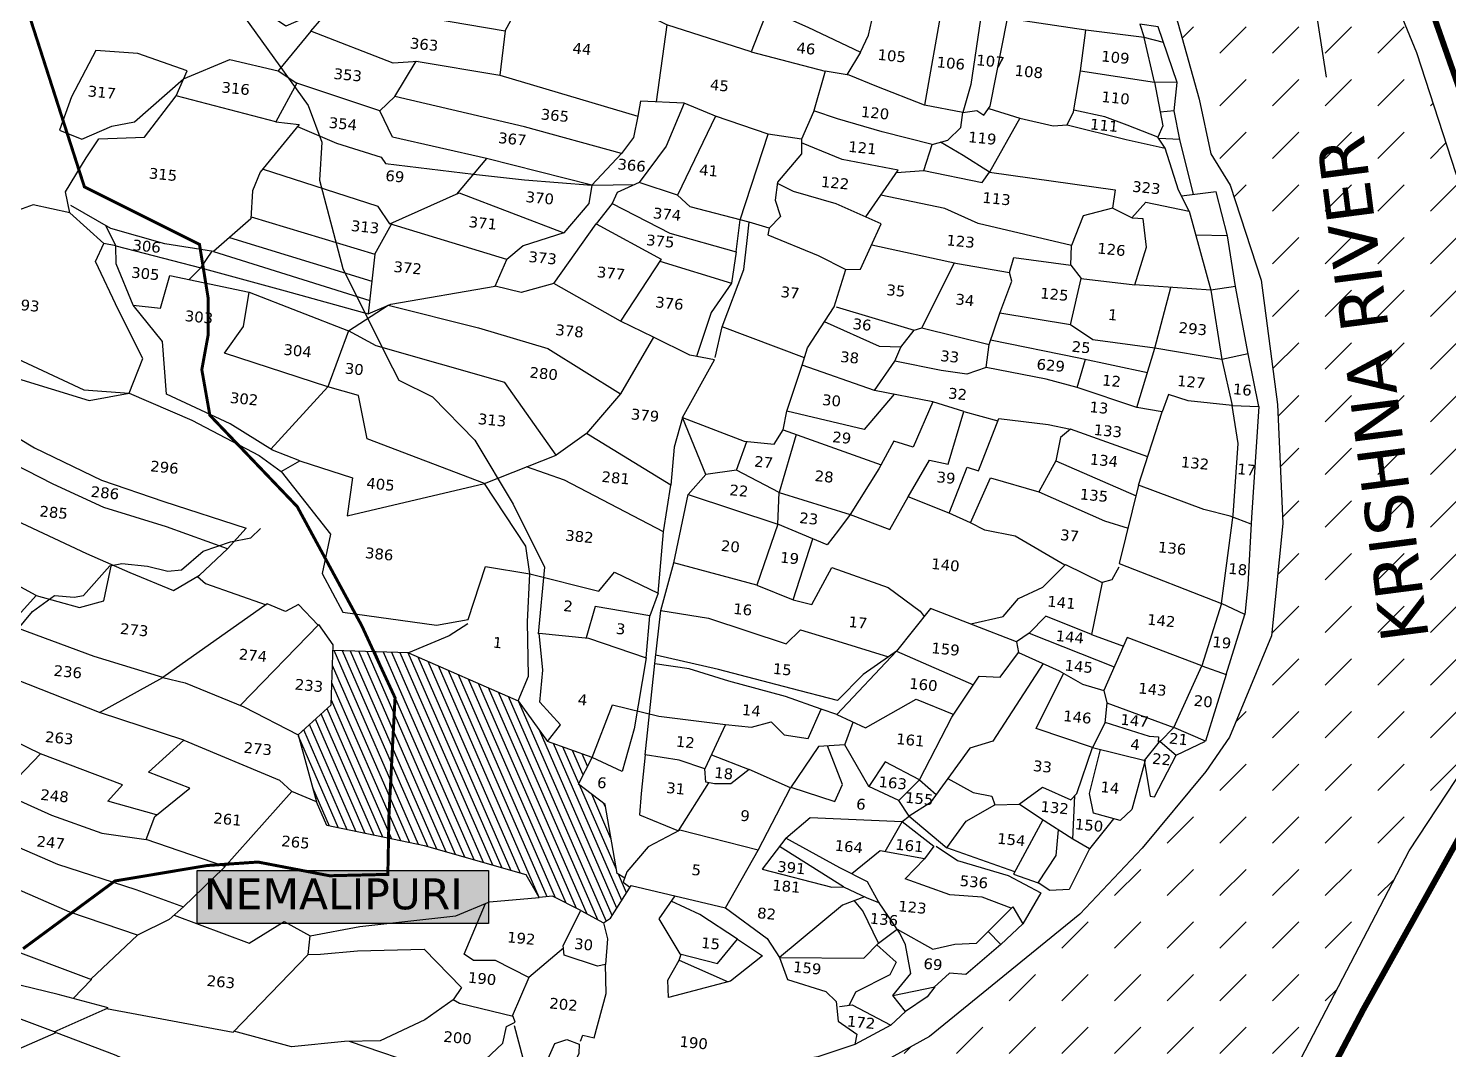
# Model space of a CAD drawing. Header units: inches. Extents: x 394917 to 400966, y 1849701 to 1856199.
# Drawn here: x 397338 to 399722, y 1851212 to 1852926 of the extents above; entities that cross this region are included whole.
import ezdxf

# ---------------------------------------------------------------- set-up
doc = ezdxf.new("R2010")
doc.units = ezdxf.units.IN
doc.header["$MEASUREMENT"] = 0
for name, color, linetype in [('BND', 6, 'Continuous'), ('NALA', 4, 'Continuous'), ('ROAD', 1, 'Continuous'), ('ROADS', 50, 'Continuous'), ('SY.AREA', 7, 'Continuous'), ('TEXT', 7, 'Continuous'), ('VILLAGE AREA', 1, 'Continuous')]:
    doc.layers.add(name, color=color, linetype=linetype)
doc.styles.get("Standard").update_dxf_attribs({"font": 'verdana.ttf'})
doc.dimstyles.get("Standard").update_dxf_attribs({"dimtxt": 0.18, "dimasz": 0.18, "dimexe": 0.18, "dimexo": 0.0625, "dimgap": 0.09, "dimtad": 0, "dimtih": 1, "dimtoh": 1, "dimdec": 4, "dimzin": 0, "dimdsep": 46, "dimtxsty": 'Standard', "dimcen": 0.09, "dimadec": 0, "dimazin": 0, "dimtfac": 1, "dimtdec": 4, "dimtofl": 0, "dimtmove": 0, "dimatfit": 3, "dimfxl": 1, "dimtolj": 1, "dimtzin": 0, "dimarcsym": 0})

msp = doc.modelspace()

# ---------------------------------------------------------------- hatches: boundary and pattern name
h = msp.add_hatch()
h.set_pattern_fill('DASH', color=4, scale=500, angle=45)
h.paths.add_polyline_path([(399648.9, 1855290.3), (399544.8, 1855157.5), (399418.3, 1854904.9), (399398, 1854857.5), (399382.2, 1854794.4), (399368.4, 1854709), (400037, 1854513.4), (400051.7, 1854553.4), (400103.9, 1854675.2), (400167.8, 1854785.3), (400295.4, 1854965), (400394.1, 1855092.5), (400486.9, 1855202.6), (400574, 1855289.6), (400655.2, 1855393.9), (400707.5, 1855480.9), (400788.7, 1855591), (400829.3, 1855695.3), (400800.3, 1855747.5), (400655.2, 1855834.5), (400626.2, 1855863.4), (400475.3, 1855921.4), (400262, 1855954.7), (400123.2, 1855775.6), (400036.4, 1855706.3), (399938.1, 1855579.2), (399782, 1855423.2)])
h.paths.add_polyline_path([(399922.5, 1854201.1), (400019.3, 1854464.9), (399360.2, 1854657.8), (399359.5, 1854653.6), (399370.8, 1854628.7), (399393.4, 1854592.6), (399431.8, 1854561), (399461.2, 1854524.9), (399486.1, 1854491), (399510.9, 1854439.1), (399508.6, 1854333.1), (399513.2, 1854247.3), (399517.7, 1854195.4), (399517.7, 1854129.9), (399495.1, 1854035.1), (399461.5, 1853962.7), (399426.1, 1853898.7), (399756.9, 1853764.7), (399759.3, 1853772.8), (399801.7, 1853877.8), (399834.9, 1853953.3)])
h.paths.add_polyline_path([(399756.9, 1853764.7), (399426.1, 1853898.7), (399343.9, 1853750), (399263.5, 1853571.4), (399239.7, 1853370.5), (399220.4, 1853181.5), (399229.4, 1853051.9), (399268, 1852935.8), (399303.8, 1852807.7), (399323.1, 1852715.6), (399355.9, 1852663.3), (399408, 1852504), (399435.5, 1852295.4), (399444.3, 1852095.2), (399425.1, 1851906.9), (399354.7, 1851736.8), (399314.8, 1851679.3), (399208.3, 1851550.6), (399103.4, 1851439.9), (398851.1, 1851234.4), (398759, 1851183.3), (398642, 1851136.6), (398430, 1851062.1), (398310.6, 1851006.6), (398217.3, 1850949.8), (398099.3, 1850866.9), (397882, 1850781.9), (397832.4, 1850725.1), (397804.7, 1850668.3), (397772.7, 1850586.8), (397755.2, 1850512.6), (397725.6, 1850420.7), (397686.4, 1850352.5), (397660.9, 1850321.3), (397741.8, 1850325.6), (397910.4, 1850344.2), (397995.9, 1850366.3), (398046, 1850387.1), (398124.4, 1850467), (398253.1, 1850527), (398453.4, 1850613.8), (398605.1, 1850696.7), (398776.7, 1850770.7), (398912.1, 1850837.5), (399129.8, 1850947), (399345.5, 1851093.7), (399447, 1851144.3), (399656.3, 1851546), (399796.8, 1851759.2), (399813.2, 1851864.9), (399835.8, 1852149.9), (399859.2, 1852292.8), (399859.2, 1852365.6), (399847.5, 1852406.5), (399803.7, 1852514.3), (399735, 1852682), (399669.1, 1852885.3), (399610.5, 1853028.4), (399606.8, 1853088.8), (399610.5, 1853132.7), (399625.1, 1853189.3), (399657.4, 1853422.3)])
h.paths.add_polyline_path([(397621.1, 1850272.7), (397440.6, 1850242.4), (397285.9, 1850243.2), (397222.7, 1850203.9), (397132.9, 1850125.4), (397007.8, 1849982.1), (396842.7, 1849749.6), (396835.8, 1849711), (397345.4, 1849711), (397493.6, 1849874.6), (397666.7, 1850001.3), (397769.7, 1850075.5), (397872.7, 1850221.3), (397978.5, 1850318.4), (398046, 1850387.1), (397995.9, 1850366.3), (397910.4, 1850344.2), (397741.8, 1850325.6), (397660.9, 1850321.3)])
h.paths.add_polyline_path([(399238, 1854525.8), (400117.9, 1854301.2), (400148.3, 1854420.7), (399268.5, 1854645.2)], flags=9)
h.paths.add_polyline_path([(399714.4, 1851885.1), (399593.7, 1852816.5), (399470.4, 1852800.5), (399591.1, 1851869.1)], flags=24)
h = msp.add_hatch(color=2)
h.dxf.hatch_style = 1
h.paths.add_polyline_path([(397621.7, 1851513.2), (398111, 1851513.2), (398111, 1851424.3), (397621.7, 1851424.3)])
at = {"layer": 'VILLAGE AREA', "linetype": 'ByBlock'}
h = msp.add_hatch(dxfattribs=at)
h.set_pattern_fill('ANSI31', color=256, scale=100, angle=68.5464313)
h.paths.add_polyline_path([(398209.9, 1851729.7), (398160.7, 1851797.7), (397976.7, 1851878.1), (397849.9, 1851882.4), (397846.8, 1851791), (397791, 1851740.7), (397822.3, 1851628.3), (397839.3, 1851588.3), (398003.5, 1851554.6), (398174.1, 1851505.5), (398195.7, 1851467.6), (398218.4, 1851469.9), (398265.5, 1851445.7), (398303.6, 1851424.9), (398315.7, 1851433.2), (398348.2, 1851484.8), (398337.1, 1851493.5), (398339.4, 1851500), (398326.6, 1851508.2), (398306.4, 1851623.6), (398261.8, 1851658.1), (398284.9, 1851702.7)])

# ---------------------------------------------------------------- linework, layer by layer
at = {"color": 4}
for points in [[(399461.5, 1853962.7), (399343.9, 1853750), (399263.5, 1853571.4), (399239.7, 1853370.5), (399220.4, 1853181.5), (399229.4, 1853051.9), (399268, 1852935.8), (399303.8, 1852807.7), (399323.1, 1852715.6), (399355.9, 1852663.3), (399408, 1852504), (399435.5, 1852295.4), (399444.3, 1852095.2), (399425.1, 1851906.9), (399354.7, 1851736.8), (399314.8, 1851679.3), (399208.3, 1851550.6), (399103.4, 1851439.9), (398851.1, 1851234.4), (398759, 1851183.3)], [(399447, 1851144.3), (399656.3, 1851546), (399796.8, 1851759.2), (399813.2, 1851864.9), (399835.8, 1852149.9), (399859.2, 1852292.8), (399859.2, 1852365.6), (399847.5, 1852406.5), (399803.7, 1852514.3), (399735, 1852682), (399669.1, 1852885.3), (399610.5, 1853028.4), (399606.8, 1853088.8), (399610.5, 1853132.7), (399625.1, 1853189.3), (399657.4, 1853422.3), (399759.3, 1853772.8), (399801.7, 1853877.8), (399834.9, 1853953.3)]]:
    msp.add_lwpolyline(points, dxfattribs=at)
at = {"color": 2}
msp.add_lwpolyline([(397621.7, 1851513.2), (398111, 1851513.2), (398111, 1851424.3), (397621.7, 1851424.3)], close=True, dxfattribs=at)
at = {"layer": 'BND', "lineweight": 30, "const_width": 10}
msp.add_lwpolyline([(399484.7, 1851100), (399579.2, 1851279.4), (399790.8, 1851659.2), (399839.1, 1851752.4), (399873.4, 1852073.8), (399900.3, 1852310.8), (399918.1, 1852378.4), (399862.4, 1852528.8), (399827.5, 1852588.7), (399763, 1852761.6), (399726.7, 1852864.1), (399638.3, 1853115.9), (399675.9, 1853319.2), (399722.5, 1853530.2), (399770.1, 1853759.4), (399336, 1853935.2), (398699.3, 1854162.3)], dxfattribs=at)
at = {"layer": 'NALA'}
msp.add_lwpolyline([(397302.1, 1851895.6), (397345.4, 1851947.8), (397382.1, 1851974.8), (397415.3, 1851971.6), (397430.8, 1851974.7), (397475.3, 1852024.2), (397495.1, 1852028), (397538.5, 1852023.7), (397572.2, 1852015.2), (397595.5, 1852017.6), (397631.7, 1852048.7), (397677.7, 1852064.5), (397711.8, 1852071.1), (397728, 1852086.8)], dxfattribs=at)
at = {"layer": 'ROAD'}
msp.add_lwpolyline([(397550.4, 1854110.5), (397542.5, 1853968.7), (397548.1, 1853858.3), (397629.7, 1853724.1), (397722.1, 1853571.1), (397785.3, 1853505.9), (397802.3, 1853460), (397801, 1853408.4), (397743.8, 1853237.3), (397685, 1853101.7), (397655.4, 1853007.8), (397710, 1852933), (397807.8, 1852797.1), (397830.8, 1852735.5), (397827.1, 1852671.5), (397866, 1852523.2), (397938.8, 1852377.2), (397960, 1852336), (398016.8, 1852308), (398088, 1852235.4), (398152, 1852128.1), (398204.8, 1852021.9), (398193.9, 1851910.1)], dxfattribs=at)
at = {"layer": 'ROADS', "color": 40, "const_width": 5}
msp.add_lwpolyline([(397330.6, 1852976.8), (397432.4, 1852660.4), (397625.6, 1852563.9), (397640.4, 1852472.2), (397640, 1852411), (397629.5, 1852353.6), (397643, 1852277.1), (397789.7, 1852123.7), (397898.1, 1851923.7), (397953.9, 1851802.9), (397943.7, 1851606.1), (397941.8, 1851506.5), (397843.9, 1851504.2), (397723.8, 1851527.2), (397638.6, 1851521.4), (397483.5, 1851495.4), (397329.4, 1851381.7)], dxfattribs=at)
at = {"layer": 'SY.AREA'}
for points in [[(398579.6, 1852958.2), (398647.1, 1852928.2), (398735, 1852886.4), (398748.6, 1852915.2), (398762.8, 1852977.1), (398715.4, 1852999.1), (398665.5, 1853016.3), (398611.8, 1853032.3), (398588.7, 1853046.8), (398611.4, 1853090), (398664.3, 1853082.8), (398796, 1853034.1), (398776.6, 1852992.6), (398762.8, 1852977.1)], [(397812.4, 1852921.5), (397849.2, 1852964.4), (397770.4, 1852930.2), (397670, 1852998.7), (397765.1, 1853047.1), (397819.6, 1853080.2), (397929.7, 1853053.6), (397924.2, 1853036.4), (397903.2, 1852992.9), (397849.2, 1852964.4)], [(397983.6, 1852948.7), (398138.6, 1852922.3), (398168.4, 1852977.1)], [(398519, 1852972), (398543.3, 1852964.5), (398580.2, 1852959.8), (398551.6, 1852887.1), (398410.3, 1852932.1), (398331.5, 1852970.8)], [(398872.1, 1852965.4), (398842.6, 1852797.3)], [(399204.4, 1852933.2), (399211.7, 1852911.2), (399113.4, 1852923.4), (398982.1, 1852943.2), (398938.8, 1852956.9), (398920.6, 1852832.3), (398907.1, 1852785.3), (398930.6, 1852788.6), (398942.3, 1852780.6), (398953.2, 1852795.8), (398982.1, 1852943.2)], [(397992.9, 1852870.6), (397950.5, 1852867.9), (397812.4, 1852921.5), (397757.9, 1852855)], [(398138.6, 1852922.3), (398129.6, 1852848.1)], [(398410.3, 1852932.1), (398392.1, 1852803.1)], [(398950.5, 1852792), (399002.5, 1852775.9), (399058.8, 1852762.9), (399082.1, 1852764.4), (399093, 1852786.4), (399104.8, 1852855.3), (399113.4, 1852923.4)], [(399266.7, 1852835.3), (399235.1, 1852929), (399204.4, 1852933.2)], [(399104.8, 1852855.3), (399228.6, 1852836.2), (399211.7, 1852911.2)], [(399243.9, 1852902.9), (399211.7, 1852911.2)], [(397408, 1852616.6), (397400.4, 1852651.9), (397435.4, 1852709), (397456.7, 1852741.1), (397533.2, 1852743.9), (397586.7, 1852813), (397604.7, 1852855.4), (397521.9, 1852884.3), (397451.4, 1852889.5), (397410.8, 1852811.3), (397390.6, 1852755.3), (397428.1, 1852740.4), (397478.7, 1852762.2), (397516.7, 1852769.8), (397599, 1852841.9), (397676.7, 1852874.3), (397757.9, 1852855), (397788.8, 1852834.7), (397753.9, 1852769.8), (397586.7, 1852813)], [(397953.8, 1852812.3), (397989.3, 1852871.2), (398129.6, 1852848.1), (398361.6, 1852778.8)], [(398551.6, 1852887.1), (398676, 1852854.7), (398656.6, 1852786.3), (398636.4, 1852740.4), (398580.3, 1852748.9)], [(398735, 1852886.4), (398712.5, 1852848.5)], [(398855.7, 1852731.5), (398881.8, 1852738.7), (398903.5, 1852760.1), (398907.1, 1852785.3), (398842.6, 1852797.3), (398762.5, 1852828.7), (398716.4, 1852847.8), (398676, 1852854.7)], [(398107.4, 1852707.9), (397949.8, 1852743.9), (397928.1, 1852787.9), (397788.8, 1852834.7)], [(399228.6, 1852836.2), (399242.7, 1852763), (399234.5, 1852743.8), (399182.7, 1852763.9), (399145.4, 1852778.2), (399093.4, 1852788.9)], [(399262, 1852787.9), (399266.7, 1852835.3), (399228.6, 1852836.2)], [(398334, 1852716.3), (398171.3, 1852761.2), (397953.8, 1852812.3), (397928.1, 1852787.9)], [(398439.2, 1852800.9), (398365.9, 1852804.4), (398361.6, 1852778.8), (398354.3, 1852743.2), (398334, 1852716.3), (398284.1, 1852663.5), (398355.6, 1852664.1)], [(398494.5, 1852778.1), (398439.2, 1852800.9), (398408.8, 1852728.5), (398363.7, 1852667.8)], [(398526.4, 1852551.3), (398533.2, 1852605.2), (398580.3, 1852748.9), (398492, 1852779), (398427.8, 1852646.6)], [(398795.9, 1852684.4), (398841.6, 1852688), (398855.7, 1852731.5), (398771.6, 1852752.5), (398696.5, 1852774.5), (398657, 1852787.9)], [(399002.5, 1852775.9), (398952, 1852685.1), (398907.7, 1852712.9), (398869.3, 1852735.3)], [(399271.6, 1852740.1), (399262, 1852787.9), (399238.4, 1852785.5)], [(397753.9, 1852769.8), (397793.2, 1852765.1), (397727.4, 1852685.1), (397714.7, 1852653.5), (397711.9, 1852607), (397649.3, 1852551.8), (397567.5, 1852565), (397476.6, 1852590.4), (397409.4, 1852629)], [(397790.3, 1852761.6), (397855.5, 1852733.6), (397930.4, 1852710.2), (397937.8, 1852699.5), (398085.4, 1852681.8), (398171.2, 1852672), (398284.1, 1852663.5)], [(399082.1, 1852764.4), (399181, 1852739.7), (399246.5, 1852725.1), (399234.5, 1852743.8)], [(398636.4, 1852740.4), (398636, 1852716), (398596.1, 1852668.1), (398592.1, 1852638.2), (398601.2, 1852610.9), (398581.7, 1852591.3), (398548.1, 1852601.3)], [(398744, 1852609.9), (398798.6, 1852688.3), (398704.5, 1852706.3), (398636.3, 1852734.3)], [(399190.8, 1852608.2), (399214.2, 1852634.7), (399287.1, 1852619.7), (399269, 1852654.7), (399246.5, 1852725.1)], [(399294, 1852647.5), (399271.6, 1852740.1), (399236.1, 1852741.3)], [(398284.1, 1852663.5), (398107.4, 1852707.9), (398056.8, 1852647.9)], [(397627.6, 1852524.5), (397769.7, 1852486.1), (397908.7, 1852447.3), (397946.6, 1852463.5), (398121.9, 1852493.9), (398141.8, 1852538.6), (397945.2, 1852598.6), (397925.5, 1852627.3), (397731.6, 1852690.2)], [(398841.6, 1852688), (398939.5, 1852667.8), (398952, 1852685.1), (399162.5, 1852655.4), (399158.5, 1852624.6), (399109.3, 1852611.8), (399089.7, 1852561.9), (398932.9, 1852598.8), (398876.6, 1852623.9), (398769.3, 1852646.2)], [(398284.1, 1852663.5), (398279.2, 1852632.4), (398237.1, 1852583.5), (398168.8, 1852561.3), (398141.8, 1852538.6)], [(398491.3, 1852373.8), (398502.9, 1852425.7), (398539.4, 1852521.7), (398545.1, 1852570.5), (398548.1, 1852601.3), (398449.1, 1852626.9), (398427.8, 1852646.6), (398363.7, 1852667.8), (398326.7, 1852651), (398318.3, 1852632.3), (398291.7, 1852598.1)], [(398581.7, 1852591.3), (398579.6, 1852579.8), (398664.2, 1852545.1), (398710.8, 1852521.9), (398735.4, 1852522.5), (398770.2, 1852598.2), (398694.3, 1852632.1), (398622.9, 1852652.7), (398595.8, 1852666.3)], [(397176.8, 1852442.1), (397310.6, 1852376.2), (397431.7, 1852319.7), (397507.3, 1852314), (397530.3, 1852372.3), (397489.8, 1852453.3), (397451.1, 1852535.4), (397465.3, 1852565.2), (397408, 1852616.6), (397346.2, 1852630.5), (397272.2, 1852603.1)], [(397945.2, 1852598.6), (398061.7, 1852650.1), (398237.1, 1852583.5)], [(398318.3, 1852632.3), (398415, 1852582.8), (398526.4, 1852551.3), (398518.5, 1852498.6)], [(399351.5, 1852578), (399332.3, 1852652.2), (399274.1, 1852645)], [(397712.1, 1852610.2), (397920.2, 1852547.4), (397947.9, 1852597.7)], [(399088.4, 1852528.8), (399105.8, 1852506.6), (399195.7, 1852495.8), (399215.6, 1852559.3), (399209.6, 1852606.8), (399192, 1852607.6), (399158.5, 1852624.6)], [(399287.1, 1852619.7), (399323.2, 1852486.9), (399195.7, 1852495.8)], [(397485, 1852561.4), (397469.1, 1852594.7)], [(398220.4, 1852498.1), (398291.7, 1852598.1), (398400.4, 1852539.1), (398332.5, 1852435)], [(397313.1, 1852340.9), (397440.4, 1852301.6), (397507.3, 1852314), (397612.9, 1852269.1), (397725.6, 1852209.6), (397762.8, 1852182.6), (397794, 1852200.3), (397748.2, 1852218.6), (397677.2, 1852262.7), (397570.4, 1852312.2), (397563.5, 1852401), (397514.1, 1852462.1), (397485.5, 1852531.1), (397485, 1852561.4), (397465.3, 1852565.2)], [(397485, 1852561.4), (397627.6, 1852524.5), (397647, 1852552.2)], [(397675.8, 1852575.2), (397915, 1852502.1)], [(398754.1, 1852563.3), (398897.9, 1852531.9), (398985.4, 1852516.4), (398992.9, 1852542.1), (399088.4, 1852528.8), (399089.7, 1852561.9)], [(399364.6, 1852493.3), (399351.5, 1852578), (399298.1, 1852579.4)], [(397649.3, 1852551.8), (397911.3, 1852469.6)], [(397920.2, 1852547.4), (397908.7, 1852447.3)], [(398398.4, 1852535.9), (398518.5, 1852498.6), (398484.8, 1852449.8), (398459.8, 1852375.9)], [(397514.1, 1852462.1), (397560.4, 1852456.9), (397576, 1852511.5), (397708.8, 1852483.8)], [(397627.6, 1852524.5), (397608.3, 1852504.7)], [(398856.5, 1852299.4), (398758.7, 1852318.8), (398637.6, 1852361), (398646.3, 1852390.4), (398691.3, 1852459.3), (398710.8, 1852521.9)], [(398694.2, 1852459), (398825.4, 1852420.1), (398838.4, 1852423.7), (398893.3, 1852532.9)], [(399087.6, 1852428.9), (398969.2, 1852448.3), (398989.1, 1852502.1), (398985.4, 1852516.4)], [(398387.6, 1852408.2), (398332.5, 1852435), (398220.4, 1852498.1), (398165.8, 1852483), (398121.9, 1852493.9)], [(399342.1, 1852370.7), (399359, 1852293.7), (399285.4, 1852301), (399252.2, 1852312), (399241.5, 1852282.8), (399199.2, 1852289.9), (399229.5, 1852389.5), (399125.2, 1852403.7), (399087.6, 1852428.9), (399105.8, 1852506.6)], [(399323.2, 1852486.9), (399342.1, 1852370.7), (399229.5, 1852389.5), (399256.1, 1852491.6)], [(399386.1, 1852380.2), (399364.6, 1852493.3), (399323.2, 1852486.9)], [(397876, 1852419), (397840.8, 1852324.8), (397667.6, 1852381.5), (397699.7, 1852425.9), (397708.8, 1852483.8), (397876, 1852419)], [(397942.3, 1852461.7), (398094.2, 1852423.9), (398210.3, 1852389.2), (398332.1, 1852312.8), (398275.4, 1852246.6), (398224.2, 1852210.1), (398138.4, 1852331.8), (397922, 1852393.7), (397876, 1852419), (397942.3, 1852461.7)], [(398838.4, 1852423.7), (398951.2, 1852396.1), (398969.2, 1852448.3)], [(398641.3, 1852373.4), (398502.9, 1852425.7)], [(398803, 1852391.1), (398766.9, 1852392.7), (398674.8, 1852434.1)], [(398946.4, 1852357.4), (398914, 1852346), (398870.5, 1852352.2), (398792.8, 1852367.6), (398803, 1852391.1), (398825.4, 1852420.1)], [(398436.6, 1852273.5), (398490, 1852370.2), (398448.9, 1852378), (398387.6, 1852408.2), (398332.1, 1852312.8)], [(399098.7, 1852323.9), (399047.2, 1852337.8), (398946.4, 1852357.4), (398951.2, 1852396.1)], [(398953.7, 1852403.4), (399101.6, 1852373.5), (399217.2, 1852349.1)], [(398758.7, 1852318.8), (398792.8, 1852367.6)], [(399199.2, 1852289.9), (399098.7, 1852323.9), (399113.2, 1852371)], [(399404, 1852291.7), (399386.1, 1852380.2), (399342.1, 1852370.7)], [(398791.5, 1852312.3), (398741.5, 1852253.4), (398611.4, 1852283.8), (398637.6, 1852361)], [(397840.8, 1852324.8), (397745.4, 1852220.3)], [(397794, 1852200.3), (397882.5, 1852171.9), (397873.7, 1852108.3), (398104.1, 1852162.7), (397907.1, 1852237.3), (397892.7, 1852310.5), (397840.8, 1852324.8)], [(398908.8, 1852283.5), (398856.5, 1852299.4), (398823.6, 1852223.5), (398791.4, 1852233.5), (398766.3, 1852187.1), (398717.7, 1852110.7), (398784.7, 1852085.6), (398815.4, 1852139.9)], [(398400.3, 1851949.2), (398421.9, 1852029.3), (398446.2, 1852144.1), (398475.6, 1852177.5), (398436.6, 1852273.5), (398422.4, 1852223.7), (398417.1, 1852160)], [(398436.6, 1852273.5), (398539.8, 1852233.7), (398590.2, 1852228.7), (398605.2, 1852252.6), (398611.4, 1852283.8)], [(398884.2, 1852112.6), (398815.4, 1852139.9), (398850.9, 1852201.9), (398882.5, 1852194.9), (398908.8, 1852283.5), (398965.9, 1852267.9)], [(398919.8, 1852096.4), (398884.2, 1852112.6), (398914.3, 1852189.8), (398933.3, 1852184), (398967.3, 1852271.6), (399050.4, 1852261.5), (399087.9, 1852253.9), (399070.8, 1852239.9), (399063.1, 1852200.6), (399034.5, 1852148.7)], [(399390.9, 1852094.5), (399355.6, 1852107.7), (399311.7, 1852118.8), (399202.2, 1852159.9), (399241.5, 1852282.8)], [(399359, 1852293.7), (399404, 1852291.7), (399391.5, 1852105.2), (399385.3, 1851992.5), (399380.5, 1851942.5), (399341.2, 1851961), (399360.7, 1852109.6), (399369.5, 1852229.5), (399359, 1852293.7)], [(397270.3, 1852269.2), (397348.8, 1852222.3), (397461, 1852168.4), (397565.9, 1852132.2), (397704.1, 1852087.3), (397672.7, 1852052.7)], [(398605.2, 1852252.6), (398769.8, 1852193.6)], [(399217.4, 1852207.5), (399087.9, 1852253.9)], [(397207.3, 1852159.9), (397308.6, 1852104.7), (397435.8, 1852044.8), (397508.4, 1852013), (397582.1, 1851983.1), (397625.5, 1852008.7), (397672.7, 1852052.7), (397570.5, 1852090), (397465.2, 1852122.4), (397380.1, 1852161.2), (397246.1, 1852229.8)], [(398404.7, 1852081.2), (398417.1, 1852160), (398275.4, 1852246.6)], [(398627.3, 1852244.7), (398598.9, 1852147.7), (398717.7, 1852110.7), (398698.3, 1852084.2), (398679.2, 1852059.7), (398596.5, 1852094.2), (398598.9, 1852147.7), (398527.2, 1852185.1), (398544.6, 1852233.2)], [(397762.8, 1852182.6), (397845.6, 1852077.4), (397831.3, 1852011.3), (397866.5, 1851946.4), (398023.6, 1851925), (398076.5, 1851934.5), (398106, 1852023.2), (398180.1, 1852010.8), (398173.4, 1852057.3), (398104.1, 1852162.7), (398224.2, 1852210.1)], [(399063.1, 1852200.6), (399197.8, 1852142)], [(398395.4, 1851978.5), (398404.7, 1852081.2), (398238.1, 1852168.3), (398174.5, 1852190.5)], [(398527.2, 1852185.1), (398475.6, 1852177.5)], [(399078.2, 1852025.6), (398994.9, 1852074.4), (398944, 1852084.2), (398919.8, 1852096.4), (398953.6, 1852172.3), (399034.5, 1852148.7), (399145.1, 1852099.7), (399184.4, 1852087.7)], [(399202.2, 1852159.9), (399169.7, 1852028.2), (399341.2, 1851961), (399308.5, 1851856.7), (399349.1, 1851841.9), (399380.5, 1851942.5)], [(398446.2, 1852144.1), (398596.5, 1852094.2), (398561.1, 1851992.1), (398421.9, 1852029.3)], [(397825.1, 1851924.6), (397791.9, 1851959.6), (397769.9, 1851947.5), (397739.4, 1851960.3), (397564.1, 1851836.9), (397448.6, 1851871.9), (397306.9, 1851924.6), (397351.2, 1851974.3), (397263.6, 1852021.9), (397212.7, 1852054.4), (397176.7, 1852051.5), (397149.6, 1852077.4)], [(398561.1, 1851992.1), (398622.2, 1851967.5), (398655, 1852069.8)], [(397351.2, 1851974.3), (397424.2, 1851954.6), (397465, 1851965.5), (397477.8, 1852026.5)], [(398075.8, 1851927), (398044.7, 1851906.8), (397976.7, 1851878.1), (398160.7, 1851797.7), (398177.8, 1851838.9), (398176.5, 1851930.2), (398180.1, 1852010.8), (398296.1, 1851981.7), (398322.5, 1852013.5), (398395.4, 1851978.5), (398381.5, 1851940.7), (398289.9, 1851956.3), (398274.5, 1851903.6)], [(398622.2, 1851967.5), (398653.7, 1851959.5), (398687.2, 1852021.7), (398781.8, 1851988), (398835.6, 1851948.5), (398841.9, 1851939.2)], [(398920.4, 1851926.8), (398974.7, 1851939.1), (399000.3, 1851969.8), (399041.2, 1851988.3), (399079.2, 1852026.6), (399141.2, 1851996.3)], [(399169.1, 1852021.9), (399157.3, 1852000.6), (399141.2, 1851996.3), (399122.8, 1851909.1), (399176.7, 1851889.8)], [(397622.3, 1852006.7), (397635.9, 1851994.7), (397737.4, 1851958.9)], [(398339.4, 1851500), (398326.6, 1851508.2), (398306.4, 1851623.6), (398261.8, 1851658.1), (398284.9, 1851702.7), (398209.9, 1851729.7), (398231.4, 1851757.4), (398196.8, 1851795.8), (398202, 1851849), (398196.1, 1851911.3), (398278.9, 1851903.2), (398375.5, 1851869.8), (398355.2, 1851750.8), (398335.4, 1851679.4), (398284.9, 1851702.7), (398319.1, 1851791), (398396.6, 1851772.3), (398508.6, 1851757.9), (398474.1, 1851683.7), (398431.1, 1851698.1), (398374, 1851707.2), (398389.9, 1851860.7), (398400.3, 1851949.2), (398480.1, 1851936.3), (398610.7, 1851893.6), (398634.3, 1851916.8), (398697.3, 1851897.9), (398782.1, 1851871.6), (398739.9, 1851841.7), (398696.4, 1851798.2), (398619, 1851818.6), (398496.7, 1851850.2), (398391.5, 1851874.3)], [(398375.5, 1851869.8), (398381.5, 1851940.7)], [(398997.4, 1851897), (398852.8, 1851953), (398795.9, 1851881.4), (398782.1, 1851871.6)], [(399122.8, 1851909.1), (399046.6, 1851940.1), (399018.4, 1851911.6), (399161.3, 1851854.6)], [(397791, 1851740.7), (397846.8, 1851791), (397850.2, 1851891.6), (397826.2, 1851925.8), (397694.2, 1851790.3)], [(399018.4, 1851911.6), (398997.4, 1851897), (399000.5, 1851879.1), (399068.9, 1851848), (399107.8, 1851825.6), (399143.9, 1851815.2)], [(399349.1, 1851841.9), (399314.6, 1851730), (399261.1, 1851752.8), (399308.5, 1851856.7), (399183, 1851904.2), (399143.9, 1851815.2), (399148.7, 1851794.2), (399261.1, 1851752.8), (399238.3, 1851729.7), (399265.3, 1851706.5), (399314.6, 1851730)], [(397976.7, 1851878.1), (397849.9, 1851882.4)], [(398795.9, 1851881.4), (398695.3, 1851774.8), (398669.4, 1851783.8)], [(398795.9, 1851881.4), (398924.9, 1851824.4)], [(398834.5, 1851665.2), (398888.8, 1851770.4), (398934.7, 1851839.2), (398969.8, 1851837.7), (399000.5, 1851879.1)], [(397457.6, 1851778), (397320.1, 1851832.2), (397252.7, 1851859.3)], [(398508.6, 1851757.9), (398552.1, 1851753.6), (398585.4, 1851762.3), (398607.1, 1851740.5), (398647.5, 1851734.8), (398669.4, 1851783.8), (398609.2, 1851805.1), (398514.4, 1851830.6), (398447.4, 1851851.7), (398389.8, 1851859.9)], [(399042, 1851860.2), (398957.5, 1851729.9), (398919, 1851718.5), (398881.7, 1851667.5), (398924.3, 1851643.7), (398956, 1851637.7), (398960.5, 1851623.5), (399001.7, 1851624.4), (399040.7, 1851652.8), (399088.5, 1851631.5), (399098.3, 1851642.3), (399124.7, 1851719.3), (399213.3, 1851697.4), (399190.6, 1851615.6), (399171.2, 1851597), (399126.4, 1851609.2), (399119.8, 1851642.1), (399137.9, 1851716.1)], [(399148.7, 1851794.2), (399145.4, 1851760.3), (399124.7, 1851719.3), (399030, 1851751.1), (399075.9, 1851843.9)], [(397599.2, 1851731.6), (397457.6, 1851778), (397564.1, 1851836.9), (397601.5, 1851828.1), (397700.2, 1851787.9), (397791, 1851740.7), (397822.3, 1851628.3)], [(398160.7, 1851797.7), (398209.9, 1851729.7)], [(398695.3, 1851774.8), (398743.9, 1851752.5), (398828.9, 1851800.8), (398892, 1851775.1)], [(397178.6, 1851708.2), (397247, 1851667.8), (397295.5, 1851643), (397358.7, 1851708.9), (397227.1, 1851772.6), (397213.4, 1851783.3)], [(398834.5, 1851665.2), (398776.5, 1851695.5), (398749, 1851654.2), (398708.8, 1851723.7), (398722.7, 1851762.2)], [(399145.6, 1851762.1), (399219.7, 1851738.7), (399235.7, 1851737.1), (399234.8, 1851728.2), (399239.7, 1851731.1)], [(397668.1, 1851519.7), (397536.2, 1851565), (397550.4, 1851603.8), (397609.6, 1851651.2), (397540.1, 1851678.1), (397599.2, 1851731.6), (397760.1, 1851664.6), (397780.5, 1851645.4)], [(398708.8, 1851723.7), (398664.5, 1851721.2), (398617.6, 1851651.5), (398548.3, 1851682.7), (398517.5, 1851658.4), (398490.1, 1851658.2), (398475.7, 1851661.5), (398474.1, 1851683.7)], [(399236.4, 1851729.2), (399211.4, 1851697.9), (399221.6, 1851637.5), (399228.7, 1851636.8), (399265.3, 1851706.5)], [(397553.4, 1851606.3), (397471.8, 1851629.6), (397496.4, 1851656.8), (397358.7, 1851708.9)], [(398374, 1851707.2), (398367.1, 1851642.4), (398364.5, 1851606.5), (398429.8, 1851579.4), (398480.9, 1851660.3)], [(398485, 1851707.2), (398548.3, 1851682.7)], [(398618.4, 1851652.7), (398692, 1851628.7), (398705.1, 1851657.5), (398679.7, 1851722)], [(398563.4, 1851547.2), (398617.6, 1851651.5)], [(398799.8, 1851630.5), (398749, 1851654.2)], [(398805.3, 1851595), (398816.8, 1851604.4), (398799.8, 1851630.5), (398834.5, 1851665.2), (398862.5, 1851640.8)], [(398881.7, 1851667.5), (398852.2, 1851626.4), (398816.8, 1851604.4), (398880, 1851551.3)], [(397295.5, 1851643), (397377, 1851606), (397461.6, 1851575.8), (397536.2, 1851565)], [(397583.1, 1851438), (397709.2, 1851391.3), (397767.5, 1851427.2), (397811.3, 1851403.5), (397894.7, 1851419.3), (398056.2, 1851437.2), (398112.4, 1851460.2), (398195.7, 1851467.6), (398174.1, 1851505.5), (398003.5, 1851554.6), (397839.3, 1851588.3), (397822.3, 1851628.3), (397780.5, 1851645.4), (397665.9, 1851517.2), (397598.9, 1851452.1)], [(399160.1, 1851600), (399119.5, 1851549.3), (399091.8, 1851565.7), (399094.8, 1851638.4)], [(397173.8, 1851626.6), (397267.2, 1851575.6), (397387.4, 1851523.5), (397519, 1851481.4), (397598.9, 1851452.1), (397574.7, 1851430.5), (397521.8, 1851404.2)], [(398994.3, 1851511), (398880, 1851551.3), (398912.8, 1851596), (398960.5, 1851623.5)], [(399091.8, 1851565.7), (399037.5, 1851600.3), (399001.7, 1851624.4)], [(398508.4, 1851450.1), (398563.4, 1851547.2), (398431.9, 1851580.6), (398378.8, 1851552.5), (398343.1, 1851510.9), (398337.1, 1851493.5), (398348.2, 1851484.8)], [(398609.7, 1851567.3), (398650.6, 1851601.7), (398805.3, 1851595), (398776.2, 1851544.4)], [(398805.3, 1851595), (398858.3, 1851554.1), (398842.6, 1851532.5)], [(399041.5, 1851597.8), (398992.1, 1851507.1), (399033.7, 1851492.2)], [(399119.5, 1851549.3), (399085.5, 1851481.3), (399053, 1851479.6), (399033.7, 1851492.2), (399063.7, 1851538.2), (399067.6, 1851581.1)], [(398789.5, 1851303.2), (398819.6, 1851340.3), (398810.6, 1851388.1), (398801.5, 1851407.7), (398765.7, 1851460.7), (398746.8, 1851494.1), (398700.5, 1851517.4), (398609.7, 1851567.3), (398570.4, 1851515), (398686.9, 1851484.8), (398706.6, 1851485.4), (398599.1, 1851553.2)], [(398988.2, 1851449.6), (398939.6, 1851468.5), (398885.3, 1851472.1), (398810.3, 1851499.1), (398842.6, 1851532.5), (398768, 1851545.8), (398720.6, 1851507.2)], [(398862.2, 1851553.7), (398898, 1851529.6), (398983.1, 1851504.6), (399038, 1851475.7), (399007.7, 1851423.4)], [(397443.4, 1851330.5), (397521.8, 1851404.2), (397408, 1851443), (397319.6, 1851481.5), (397258, 1851449.3), (397160.1, 1851513.8)], [(398303.6, 1851424.9), (398315.7, 1851433.2), (398350.1, 1851487.8), (398508.4, 1851450.1), (398578.5, 1851398.9), (398599.3, 1851367), (398612.7, 1851329.9), (398677.3, 1851309.9), (398694.4, 1851292.9), (398698, 1851260.2), (398729.1, 1851238.4), (398725.7, 1851220.8), (398663.9, 1851200.4), (398610.1, 1851191.2), (398544, 1851160.8), (398471.1, 1851130.4), (398428.5, 1851122.7), (398380.2, 1851100.1), (398321, 1851096.6), (398283.1, 1851077.9)], [(398706.6, 1851485.4), (398745.8, 1851467), (398767.1, 1851458.7)], [(397131.7, 1851470.8), (397221.4, 1851417.1), (397288.7, 1851388.4), (397444.4, 1851330.1), (397413.4, 1851298.3)], [(398265.5, 1851445.7), (398218.4, 1851469.9), (398195.7, 1851467.6)], [(398423.7, 1851470.3), (398396.6, 1851432.1), (398431.8, 1851373.2), (398495, 1851356.8), (398528.9, 1851397.8), (398465.5, 1851439), (398417.4, 1851461.4)], [(398742.1, 1851468.7), (398705.3, 1851454.8), (398599.3, 1851367), (398741, 1851366.1), (398765.6, 1851390.9), (398739.4, 1851445.5), (398725.2, 1851462.3)], [(398178.6, 1851333.2), (398122.5, 1851361.7), (398085.8, 1851361.9), (398069.8, 1851372.8), (398105.7, 1851457.4)], [(398265.4, 1851226.6), (398268.9, 1851236.5), (398288.1, 1851232.1), (398308.2, 1851306.8), (398307, 1851355.5), (398293.9, 1851352.5), (398237.7, 1851370.8), (398235.9, 1851387.2), (398265.5, 1851445.7), (398303.6, 1851424.9), (398310.4, 1851398.6), (398307, 1851355.5)], [(398765.6, 1851390.9), (398796.8, 1851414.7), (398856.8, 1851381.1), (398893.4, 1851389.5), (398930.2, 1851391), (398990.9, 1851452.3), (399007.7, 1851423.4), (398971, 1851388.7), (398949.8, 1851410.8)], [(397469.5, 1851281.3), (397681.9, 1851241.9), (397808.2, 1851371.9), (397811.3, 1851403.5)], [(398528.9, 1851397.8), (398570.5, 1851369.8), (398516.9, 1851327.4), (398412.7, 1851300.1), (398412.1, 1851329.1), (398430.7, 1851362.3), (398434.3, 1851372.6)], [(397183.8, 1851178.8), (397219.5, 1851193), (397254, 1851183.9), (397384.9, 1851241.1), (397281.6, 1851279.8), (397083.5, 1851370.7)], [(397808.2, 1851371.9), (397828.7, 1851372.4), (397890.7, 1851378.3), (398002.7, 1851380.9), (398065.5, 1851316.8), (398051.5, 1851296), (398003.9, 1851262.3), (397928.7, 1851227.1), (397868.9, 1851226.1), (397780.1, 1851217), (397683.3, 1851243.4)], [(398236.4, 1851382.4), (398178.6, 1851333.2), (398150.5, 1851268.6)], [(398762.8, 1851388.1), (398794.9, 1851359.1), (398784.3, 1851338), (398726.8, 1851308.7), (398716, 1851287)], [(398971, 1851388.7), (398912.3, 1851338.2), (398884.4, 1851340.9), (398859.1, 1851317.4)], [(398430.7, 1851362.3), (398513, 1851326.4)], [(397381.5, 1851242.4), (397472.1, 1851282.5), (397388.6, 1851305), (397305.5, 1851324.8), (397271.3, 1851284.5)], [(398786.3, 1851253.2), (398810.8, 1851276.4), (398789.5, 1851303.2), (398860, 1851317.6), (398847.3, 1851300.9), (398810.8, 1851276.4)], [(397876.6, 1851226.3), (398012, 1851180.5), (398076.5, 1851168.2), (398134.8, 1851223), (398141, 1851251.4), (398155.4, 1851258.5), (398152, 1851268.2), (398062, 1851289.9), (398051.5, 1851296)], [(398699.8, 1851284.7), (398721.4, 1851287.7), (398786.3, 1851253.2), (398725.7, 1851220.8)], [(398123.8, 1851076.5), (398156.6, 1851127.8), (398181, 1851150.9), (398154.3, 1851252.4)], [(397384.9, 1851241.1), (397482.4, 1851204), (397582.3, 1851160.6), (397724.7, 1851077.7), (397834.2, 1851040), (397932.7, 1851005.6), (397984.7, 1850983.7), (397949.2, 1850942.3), (398003.1, 1850942.2), (398006.7, 1850910.5), (397894.2, 1850885.6), (397772.4, 1850866.1), (397726.2, 1850855.4), (397668.4, 1850755.5), (397658.9, 1850689.1), (397595.7, 1850709.5), (397583.3, 1850659.8), (397554.4, 1850573), (397492.3, 1850519.9), (397340.4, 1850438.3), (397348.1, 1850403.4), (397380.7, 1850330.5), (397420.6, 1850293.8)], [(398190.4, 1851150.9), (398222.2, 1851222.8), (398242.5, 1851229.3), (398263, 1851221.3), (398262.4, 1851206), (398235.3, 1851147.3), (398266.5, 1851117.8)]]:
    msp.add_lwpolyline(points, dxfattribs=at)

# ---------------------------------------------------------------- texts
at = {"layer": 'TEXT'}
for s, height, p in [('363', 18.16, (397978.2, 1852892.9)), ('44', 18.16, (398251.1, 1852884.6)), ('46', 18.16, (398627, 1852885.2)), ('105', 18.16, (398763.2, 1852873.7)), ('106', 18.16, (398862.4, 1852861.3)), ('107', 18.16, (398928.9, 1852864.7)), ('109', 18.16, (399138.6, 1852871.1)), ('353', 18.16, (397850, 1852841.7)), ('108', 18.16, (398993.3, 1852847)), ('317', 18.16, (397437.2, 1852812.4)), ('316', 18.16, (397661.8, 1852818.9)), ('45', 18.16, (398481.8, 1852823.3)), ('110', 18.16, (399138.9, 1852803)), ('354', 18.16, (397841.9, 1852759.6)), ('365', 18.16, (398197.7, 1852773.7)), ('120', 18.16, (398735.2, 1852777.9)), ('111', 18.16, (399119.8, 1852757)), ('367', 18.16, (398126.3, 1852734.1)), ('119', 18.16, (398915.2, 1852735.5)), ('121', 18.16, (398714, 1852719.3)), ('366', 18.16, (398326.5, 1852690)), ('315', 18.16, (397539.9, 1852674.6)), ('69', 18.16, (397937, 1852670.7)), ('41', 18.16, (398463.7, 1852680.5)), ('122', 18.16, (398668.1, 1852660.4)), ('370', 18.16, (398172.4, 1852635.1)), ('323', 18.16, (399190.6, 1852652.4)), ('113', 18.16, (398939.1, 1852633.8)), ('371', 18.16, (398076.8, 1852593)), ('374', 18.16, (398386.1, 1852607.8)), ('313', 18.16, (397879.1, 1852586.5)), ('306', 18.16, (397512.4, 1852554.1)), ('375', 18.16, (398374.7, 1852562.7)), ('123', 18.16, (398878.8, 1852562.4)), ('126', 18.16, (399132, 1852548.7)), ('372', 18.16, (397950.6, 1852517.8)), ('373', 18.16, (398177.1, 1852534.5)), ('305', 18.16, (397510.2, 1852508.2)), ('377', 18.16, (398292, 1852508.9)), ('37', 18.16, (398600.4, 1852475.6)), ('35', 18.16, (398778, 1852478.9)), ('125', 18.16, (399036.2, 1852473.4)), ('293', 18.16, (397308.8, 1852455.2)), ('376', 18.16, (398390, 1852458.3)), ('34', 18.16, (398893.9, 1852463.2)), ('303', 18.16, (397600.2, 1852435.3)), ('36', 18.16, (398721.3, 1852421.9)), ('1', 18.2, (399150, 1852437.4)), ('378', 18.16, (398222.3, 1852411.9)), ('293', 18.16, (399268.7, 1852415.6)), ('304', 18.16, (397765.8, 1852378.7)), ('25', 18.16, (399089.1, 1852383.9)), ('38', 18.16, (398700.4, 1852366.7)), ('33', 18.16, (398868.4, 1852368.2)), ('629', 18.16, (399030.1, 1852354.2)), ('30', 18.16, (397868.8, 1852347.2)), ('280', 18.16, (398178.9, 1852340.4)), ('12', 18.16, (399140.1, 1852327.3)), ('127', 18.16, (399266, 1852326.4)), ('32', 18.16, (398881.6, 1852305.4)), ('16', 18.16, (399359.6, 1852312.6)), ('302', 18.16, (397676, 1852297.9)), ('30', 18.16, (398670, 1852294.5)), ('13', 18.16, (399118.9, 1852282.4)), ('313', 18.16, (398092.3, 1852262.4)), ('379', 18.16, (398349, 1852270.4)), ('29', 18.16, (398687.2, 1852232.1)), ('133', 18.16, (399126, 1852244.2)), ('296', 18.16, (397542.3, 1852183.1)), ('27', 18.16, (398556.1, 1852191)), ('134', 18.16, (399119.4, 1852194.6)), ('132', 18.16, (399272.3, 1852190)), ('281', 18.16, (398299.8, 1852165.4)), ('28', 18.16, (398657.6, 1852166.8)), ('39', 18.16, (398862.2, 1852164.8)), ('17', 18.16, (399366.8, 1852178.4)), ('286', 18.16, (397442.4, 1852140.3)), ('405', 18.16, (397905, 1852154.6)), ('22', 18.16, (398514.6, 1852143.1)), ('135', 18.16, (399102.7, 1852136)), ('285', 18.16, (397356.3, 1852107.4)), ('23', 18.16, (398631.8, 1852096.3)), ('382', 18.16, (398238.9, 1852066.9)), ('37', 18.16, (399069.7, 1852067.8)), ('20', 18.16, (398500.2, 1852049.6)), ('136', 18.16, (399233.9, 1852047.2)), ('386', 18.16, (397902.8, 1852037.6)), ('19', 18.16, (398599.6, 1852030)), ('140', 18.16, (398853.3, 1852019.3)), ('18', 18.16, (399351.9, 1852011.2)), ('2', 18.2, (398235.7, 1851948.6)), ('16', 18.16, (398520.9, 1851943.8)), ('141', 18.16, (399048.1, 1851956.2)), ('17', 18.16, (398714.4, 1851921.8)), ('142', 18.16, (399215.7, 1851925.8)), ('273', 18.16, (397491.6, 1851910.3)), ('3', 18.2, (398323.9, 1851910.3)), ('144', 18.16, (399062.2, 1851898.4)), ('1', 18.2, (398117.2, 1851887.3)), ('159', 18.16, (398853.5, 1851877.9)), ('19', 18.16, (399325.1, 1851888.2)), ('274', 18.16, (397690.9, 1851867.5)), ('145', 18.16, (399077.2, 1851848.8)), ('236', 18.16, (397380.1, 1851839.9)), ('15', 18.16, (398587.3, 1851843.2)), ('233', 18.16, (397784.9, 1851816.9)), ('160', 18.16, (398816.3, 1851818.3)), ('143', 18.16, (399200.8, 1851810.4)), ('4', 18.2, (398260, 1851791.4)), ('20', 18.16, (399294, 1851789.6)), ('14', 18.16, (398535.4, 1851774.2)), ('146', 18.16, (399074.8, 1851763.9)), ('147', 18.16, (399170.9, 1851757.9)), ('263', 18.16, (397365.7, 1851728.8)), ('273', 18.16, (397699, 1851710.8)), ('12', 18.16, (398424.6, 1851721.1)), ('161', 18.16, (398794.5, 1851725.4)), ('4', 18.2, (399187.6, 1851716.3)), ('21', 18.16, (399252.5, 1851726.2)), ('22', 18.16, (399224.1, 1851692.3)), ('18', 18.16, (398489, 1851668.7)), ('33', 18.16, (399024.1, 1851680.1)), ('6', 18.2, (398292.4, 1851652.1)), ('31', 18.16, (398408.4, 1851643.3)), ('163', 18.16, (398764.9, 1851653.4)), ('14', 18.16, (399137.4, 1851644.7)), ('248', 18.16, (397357.9, 1851631.7)), ('6', 18.2, (398727.3, 1851616.1)), ('155', 18.16, (398809.4, 1851627)), ('132', 18.16, (399036.7, 1851611.8)), ('261', 18.16, (397648.2, 1851592.4)), ('9', 18.2, (398532.7, 1851596.7)), ('150', 18.16, (399094.4, 1851582.4)), ('247', 18.16, (397351.5, 1851553.4)), ('265', 18.16, (397762.3, 1851554)), ('164', 18.16, (398691.2, 1851546.5)), ('161', 18.16, (398792.9, 1851548.1)), ('154', 18.16, (398964, 1851558.1)), ('5', 18.2, (398450.9, 1851505.7)), ('391', 18.16, (398594.7, 1851511.1)), ('181', 18.16, (398586.4, 1851479.9)), ('536', 18.16, (398901.1, 1851487.3)), ('123', 18.16, (398797.9, 1851444.7)), ('82', 18.16, (398561, 1851433.2)), ('136', 18.16, (398750.1, 1851424.1)), ('192', 18.16, (398141.3, 1851392.6)), ('30', 18.16, (398253.8, 1851381.6)), ('15', 18.16, (398467, 1851383.2)), ('69', 18.16, (398840.3, 1851348.3)), ('190', 18.16, (398075.5, 1851325)), ('159', 18.16, (398621.3, 1851342.8)), ('263', 18.16, (397637.1, 1851319.5)), ('202', 18.16, (398212.2, 1851281.7)), ('172', 18.16, (398711.8, 1851251.5)), ('200', 18.16, (398034.4, 1851225.7)), ('190', 18.16, (398430.7, 1851217.3))]:
    msp.add_text(s, height=height, rotation=354.3907, dxfattribs=at).set_placement(p)
at = {"layer": 'TEXT', "color": 4}
msp.add_text('KRISHNA RIVER', height=80, rotation=97.3849, dxfattribs=at).set_placement((399689.7, 1851902.8))
at = {"layer": 'TEXT', "color": 5}
msp.add_text('NEMALIPURI', height=51.89, dxfattribs=at).set_placement((397633.1, 1851447.9))

# ---------------------------------------------------------------- leaders
at = {"color": 4}
msp.add_leader([(399472.6, 1853130.6), (399517.1, 1852844.4)], dimstyle='Standard', override={"dimasz": 100, "dimgap": 0.09, "dimtad": 0}, dxfattribs=at)

doc.saveas('drawing.dxf')
